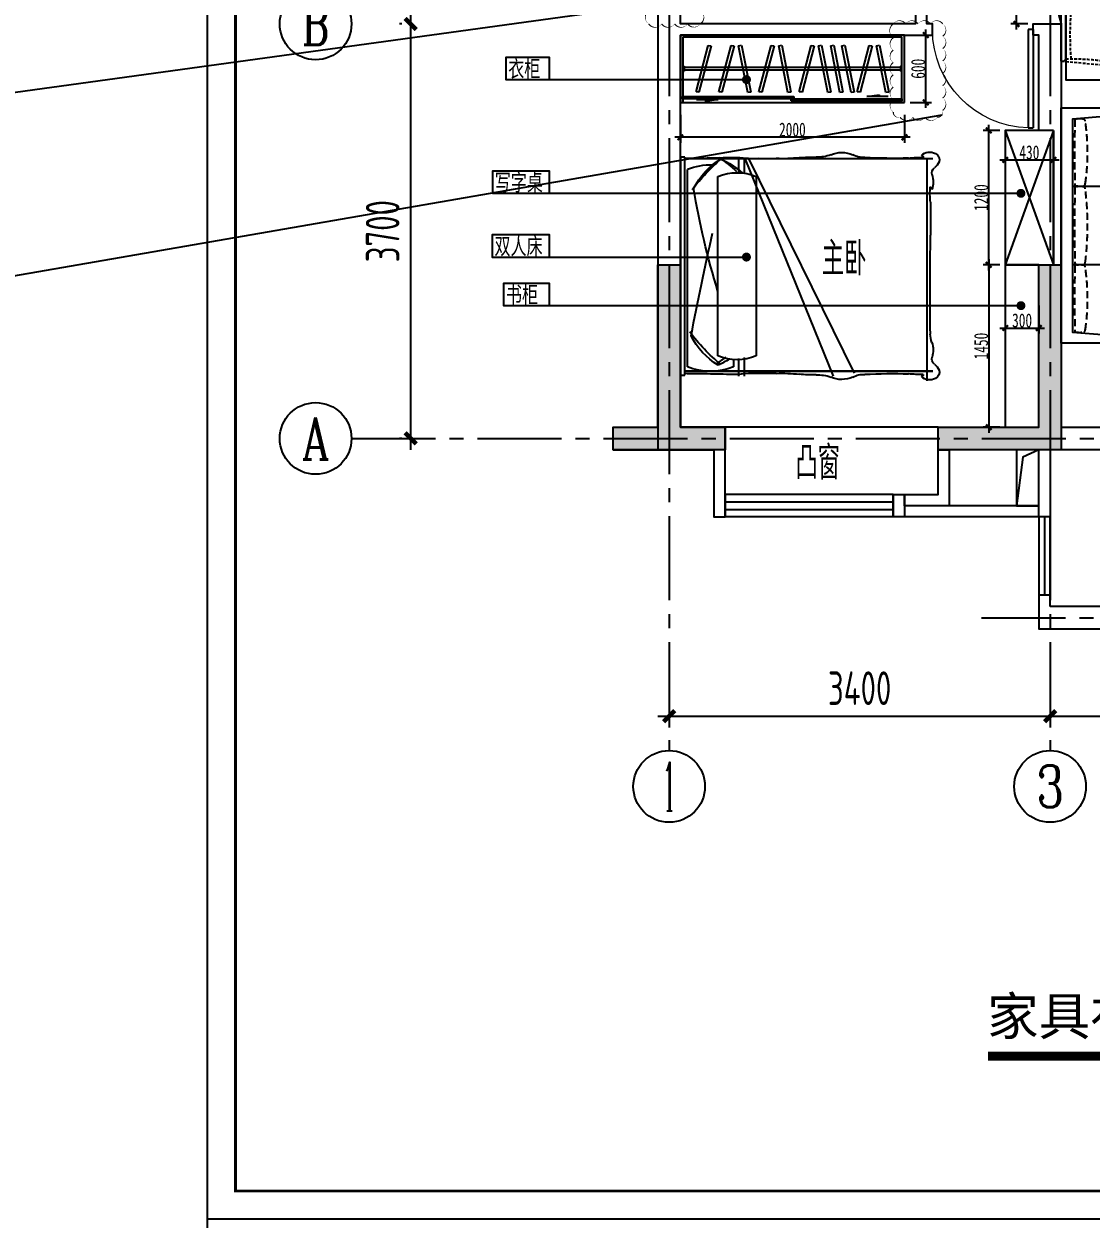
# Model space of a CAD drawing. Header units: millimetres. Extents: x -133666 to 880576, y -269375 to 86941.
# Drawn here: x 20716 to 30240, y -106042 to -95375 of the extents above; entities that cross this region are included whole.
import ezdxf
from ezdxf.enums import TextEntityAlignment as Align

# ---------------------------------------------------------------- set-up
doc = ezdxf.new("R2010")
doc.units = ezdxf.units.MM
doc.header["$LTSCALE"] = 1000
for name, pattern in [('CENTER', [50.8, 31.75, -6.35, 6.35, -6.35]), ('CENTER2', [1.125, 0.75, -0.125, 0.125, -0.125]), ('DASH', [0.35, 0.25, -0.1]), ('DASHED', [19.05, 12.7, -6.35]), ('TRATTEGGIATA2', [0.375, 0.25, -0.125])]:
    doc.linetypes.add(name, pattern=pattern)
doc.layers.get('0').update_dxf_attribs({"linetype": 'CONTINUOUS'})
doc.layers.get('Defpoints').update_dxf_attribs({"color": 6, "linetype": 'CONTINUOUS'})
for name, color, linetype in [('6#轴网(1-4)20181120$0$11 12 17 18 19 20 21 22-ZW$0$AXIS_轴号_A', 8, 'CONTINUOUS'), ('6#轴网(1-4)20181120$0$11 12 17 18 19 20 21 22-ZW$0$AXIS_轴文_A', 8, 'CONTINUOUS'), ('6#轴网(1-4)20181120$0$AXIS_TEXT', 8, 'CONTINUOUS'), ('A-FUR', 8, 'CONTINUOUS'), ('A-洞口', 105, 'CONTINUOUS'), ('A-看线', 105, 'CONTINUOUS'), ('AE-FLOR', 151, 'CONTINUOUS'), ('AXIS', 253, 'CENTER'), ('BORDER', 7, 'CONTINUOUS'), ('DIM', 3, 'CONTINUOUS'), ('P-活动家具', 146, 'CONTINUOUS'), ('PUB_HATCH', 8, 'CONTINUOUS'), ('PUB_TEXT', 7, 'CONTINUOUS'), ('WALL', 2, 'CONTINUOUS'), ('WINDOW', 4, 'CONTINUOUS'), ('ZZ001-PC 轮廓', 30, 'CONTINUOUS'), ('剪力墙', 6, 'CONTINUOUS'), ('家具', 8, 'CONTINUOUS'), ('栏杆', 142, 'CONTINUOUS')]:
    doc.layers.add(name, color=color, linetype=linetype)
doc.layers.add('S-ANNO-REVS', color=1, linetype='CONTINUOUS', true_color=0xff0000, plot=False)
doc.styles.add('6#轴网(1-4)20181120$0$11 12 17 18 19 20 21 22-ZW$0$_TCH_AXIS', font='COMPLEX', dxfattribs={"bigfont": 'GBCBIG'})
doc.styles.add('6#轴网(1-4)20181120$0$COMPLEX', font='COMPLEX')
doc.styles.add('DIM', font='', dxfattribs={"width": 0.7})
doc.styles.get("Standard").update_dxf_attribs({"font": 'tssdeng.shx', "bigfont": 'tssdchn.shx'})
doc.styles.add('ZZ', font='tssdeng.shx', dxfattribs={"width": 0.7, "bigfont": 'tssdchn.shx'})
doc.styles.add('黑体', font='simhei.ttf')
doc.styles.get('DIM').set_extended_font_data('SimSun')
doc.dimstyles.new('TSSD_100_100', dxfattribs={"dimtxt": 300, "dimasz": 100, "dimexe": 100, "dimexo": 250, "dimgap": 100, "dimtad": 1, "dimdec": 0, "dimzin": 0, "dimdsep": 46, "dimtxsty": 'ZZ', "dimblk": 'ARCHTICK', "dimcen": 0, "dimdle": 100, "dimclrd": 256, "dimclrt": 7, "dimadec": 0, "dimazin": 0, "dimtfac": 1, "dimtdec": 0, "dimtix": 1, "dimtmove": 2, "dimatfit": 3, "dimfxl": 0, "dimtolj": 1, "dimtzin": 0, "dimarcsym": 0})
doc.dimstyles.new('金螳螂1-50', dxfattribs={"dimscale": 50, "dimtxt": 2.5, "dimasz": 1, "dimexe": 1, "dimexo": 1, "dimgap": 0.1, "dimtad": 1, "dimdec": 0, "dimrnd": 5, "dimzin": 0, "dimdsep": 46, "dimtxsty": 'DIM', "dimblk": 'ARCHTICK', "dimcen": 2, "dimdle": 1, "dimclrd": 254, "dimclre": 254, "dimclrt": 30, "dimadec": 0, "dimazin": 0, "dimtfac": 1, "dimtdec": 0, "dimtix": 1, "dimtmove": 2, "dimatfit": 3, "dimldrblk": 'A', "dimfxl": 0, "dimtolj": 1, "dimtzin": 0, "dimarcsym": 0})

# ---------------------------------------------------------------- blocks, each defined once
blk = doc.blocks.new('u5g')
at = {"color": 8, "linetype": 'DASH', "ltscale": 20}
for p, q in [((20, -300), (30, -300)), ((20, -350), (30, -350)), ((30, -300), (30, -350)), ((1695, -312.5), (30, -312.5)), ((1695, -337.5), (30, -337.5)), ((1705, -300), (1695, -300)), ((1695, -300), (1695, -350)), ((1705, -350), (1695, -350))]:
    blk.add_line(p, q, dxfattribs=at)
at = {"color": 8, "ltscale": 20}
for p, q in [((124.9, -623), (290.1, -623)), ((290.1, -623), (195, -641.9)), ((195, -641.9), (195, -623)), ((1434.9, -595), (1530, -576.1)), ((1600.1, -595), (1434.9, -595)), ((1530, -576.1), (1530, -595))]:
    blk.add_line(p, q, dxfattribs=at)
at = {"linetype": 'DASH', "ltscale": 20}
for points in [[(1725, 0), (0, 0), (0, -650), (1725, -650)], [(20, -595), (872.5, -595), (872.5, -615), (20, -615)], [(852.5, -615), (1705, -615), (1705, -635), (852.5, -635)]]:
    blk.add_lwpolyline(points, close=True, dxfattribs=at)
blk.add_lwpolyline([(1705, -650), (1705, -20), (20, -20), (20, -650)], dxfattribs=at)
at = {"color": 8, "linetype": 'DASH', "ltscale": 20}
for points in [[(120.6, -547.7), (214.1, -99.8), (237.1, -104.6), (143.5, -552.5)], [(297.3, -547.7), (390.9, -99.8), (413.8, -104.6), (320.3, -552.5)], [(518.6, -554.1), (447.8, -102.1), (471, -98.4), (541.8, -550.4)], [(604.7, -547.7), (698.2, -99.8), (721.2, -104.6), (627.7, -552.5)], [(827.7, -554.1), (756.9, -102.1), (780.1, -98.4), (850.9, -550.4)], [(913.8, -547.7), (1007.3, -99.8), (1030.3, -104.6), (936.8, -552.5)], [(1135.1, -554.1), (1064.3, -102.1), (1087.5, -98.4), (1158.3, -550.4)], [(1228.3, -554.1), (1157.5, -102.1), (1180.7, -98.4), (1251.5, -550.4)], [(1313.9, -554.1), (1243.1, -102.1), (1266.3, -98.4), (1337.1, -550.4)], [(1360, -547.7), (1453.5, -99.8), (1476.5, -104.6), (1383, -552.5)], [(1581.2, -554.1), (1510.4, -102.1), (1533.7, -98.4), (1604.4, -550.4)]]:
    blk.add_lwpolyline(points, close=True, dxfattribs=at)
blk = doc.blocks.new('床-次')
for p, q in [((-40, -1196, 0), (-40, 750)), ((-40, 750), (0, 750)), ((0, 750), (0, -1196, 0)), ((-40, 738), (-2254, 738, 0)), ((-40, 738), (-2254, 738, 0)), ((-2200, 738, 0), (-2200, -1247, 0)), ((-608, 738), (-1552, -1178, 0)), ((-575, 738), (-1364, -1204, 0)), ((-571, 738), (-571, 606)), ((-520, 738), (-520, 615)), ((-63, -1122, 0), (-63, 641)), ((-678, 577), (-678, -1024, 0)), ((-336, -1024, 0), (-336, 577)), ((-571, -1037, 0), (-571, -1204, 0)), ((-520, -1046, 0), (-520, -1204, 0)), ((-473, -1057, 0), (-473, -1122, 0)), ((-40, -1158, 0), (-2254, -1158, 0)), ((-40, -1161, 0), (-2254, -1161, 0)), ((0, -1196, 0), (-40, -1196, 0)), ((0, -1196, 0), (0, -1196, 0))]:
    blk.add_line(p, q)
for centre, radius, start, end in [((-2251, 726, 0), 61.8, 114.6552, 197.0582), ((-2225, 689, 0), 106, 45.7841, 118.7213), ((-2151, 749, 0), 16, 93.3957, 183.4418), ((-2166, -467, 0), 1215, 83.9678, 90.0408), ((-1636, 955), 209, 267.1562, 297.4576), ((-1447, 581), 210, 87.9632, 116.1276), ((-1431, 599), 192, 63.047, 92.6492), ((-1226, 1105), 355, 250.6064, 272.328), ((-1221, -1525), 2276, 85.9688, 89.7495), ((-481, 164), 584, 86.0367, 99.5331), ((-2183, 764, 0), 138, 203.7061, 231.956), ((-2298, 610, 0), 53.6, 340.2311, 55.8644), ((-1899, 5580, 0), 4841, 268.3597, 272.9952), ((-909, 2045), 1309, 263.3302, 272.3581), ((-778, -774), 1513, 87.0776, 92.9224), ((-656, 1541), 806, 266.782, 275.5915), ((-58, 47), 749, 113.8347, 131.4622), ((532, -530), 1549, 124.5749, 131.8881), ((-775, -20652), 21401, 88.4924, 89.1043), ((-1547, -637), 1811, 37.3131, 49.4206), ((-690, 186), 638, 26.4088, 59.0003), ((-268, 143), 539, 67.6212, 92.1024), ((-160, -2198), 2940, 87.6616, 91.0116), ((-2020, 531, 0), 236, 164.9987, 197.1808), ((-507, 162), 449, 67.6212, 112.3788), ((-2203, 452, 0), 43.4, 129.0734, 167.946), ((-3162, 430, 0), 934, 354.9526, 3.4165), ((-7155, 1654, 0), 7136, 342.8602, 350.4427), ((5543, 272, 0), 7776, 179.4426, 181.0757), ((-1420, 79, 0), 813, 176.6723, 181.7242), ((-34508, -459, 0), 32279, 359.3428, 0.9116), ((-27131, -6036, 0), 27529, 10.8714, 12.8171), ((-2529, -808, 0), 300, 341.3052, 356.0421), ((-1524, 287, 0), 1811, 309.9646, 322.6869), ((-667, -560, 0), 638, 300.9997, 333.5912), ((-2020, -974, 0), 236, 162.8192, 195.0013), ((-2298, -1053, 0), 53.6, 304.1356, 19.7689), ((-507, -609, 0), 449, 247.6212, 292.3788), ((-35, -421, 0), 749, 237.4638, 246.1653), ((555, 180, 0), 1549, 231.6372, 235.4251), ((-2251, -1169, 0), 61.8, 162.9418, 245.3448), ((-2183, -1207, 0), 138, 128.044, 156.2939), ((-268, -623, 0), 539, 247.6212, 292.3788), ((-2225, -1132, 0), 106, 241.2787, 314.2159), ((-2166, 24, 0), 1215, 269.9592, 276.0322), ((-2151, -1192, 0), 16, 176.5582, 266.6043), ((-1899, -6023, 0), 4841, 87.0048, 91.6403), ((-1636, -1398, 0), 209, 62.5424, 92.8438), ((-1447, -1024, 0), 210, 243.8724, 272.0368), ((-1431, -1042, 0), 192, 267.3508, 296.953), ((-1226, -1548, 0), 355, 87.672, 109.3936), ((-1221, 1082, 0), 2276, 270.2505, 274.0312), ((-909, -2488, 0), 1309, 87.6419, 96.6698), ((-778, 331, 0), 1513, 267.0776, 272.9224), ((-656, -1984, 0), 806, 84.4085, 93.218), ((-481, -607, 0), 584, 260.4669, 273.9633), ((-775, 20209, 0), 21401, 270.8957, 271.5076), ((-160, 1755, 0), 2940, 268.9884, 272.3384)]:
    blk.add_arc(centre, radius, start, end)
blk = doc.blocks.new('6#轴网(1-4)20181120$0$_AXISO')
at = {"color": 8}
blk.add_circle((0, 0), 0.5, dxfattribs=at)
at = {"layer": '6#轴网(1-4)20181120$0$AXIS_TEXT', "color": 8, "style": '6#轴网(1-4)20181120$0$COMPLEX', "width": 1.041667}
blk.add_attdef('A', text='', height=0.56, dxfattribs=at).set_placement((-0.25, -0.28), (0.25, -0.28), align=Align.FIT)
blk = doc.blocks.new('_ArchTick')
at = {"color": 0, "linetype": 'ByBlock', "const_width": 0.4}
blk.add_lwpolyline([(-0.5, -0.5), (0.5, 0.5)], dxfattribs=at)
blk = doc.blocks.new('*D342')
at = {"layer": 'Defpoints', "color": 0}
for p in [(3400, -1600), (0, -1725), (3400, -2379)]:
    blk.add_point(p, dxfattribs=at)
at = {"layer": 'DIM', "color": 0, "lineweight": -2}
for p, q in [((3400, -1850), (3400, -2479)), ((0, -1975), (0, -2479))]:
    blk.add_line(p, q, dxfattribs=at)
at = {"layer": 'DIM', "lineweight": -2}
blk.add_line((-100, -2379), (3500, -2379), dxfattribs=at)
at = {"layer": 'DIM', "lineweight": -2, "xscale": 100, "yscale": 100, "zscale": 100, "rotation": 180}
blk.add_blockref('_ArchTick', (0, -2379), dxfattribs=at)
at = {"layer": 'DIM', "lineweight": -2, "xscale": 100, "yscale": 100, "zscale": 100}
blk.add_blockref('_ArchTick', (3400, -2379), dxfattribs=at)
at = {"layer": 'DIM', "color": 7, "insert": (1700, -2129), "char_height": 300, "attachment_point": 5, "style": 'ZZ'}
blk.add_mtext('\\A1;3400', dxfattribs=at)
blk = doc.blocks.new('*D343')
at = {"layer": 'Defpoints', "color": 0}
for p in [(3400, -1600), (6800, -1600), (6800, -2379)]:
    blk.add_point(p, dxfattribs=at)
at = {"layer": 'DIM', "color": 0, "lineweight": -2}
for p, q in [((3400, -1850), (3400, -2479)), ((6800, -1850), (6800, -2479))]:
    blk.add_line(p, q, dxfattribs=at)
at = {"layer": 'DIM', "lineweight": -2}
blk.add_line((3300, -2379), (6900, -2379), dxfattribs=at)
at = {"layer": 'DIM', "lineweight": -2, "xscale": 100, "yscale": 100, "zscale": 100, "rotation": 180}
blk.add_blockref('_ArchTick', (3400, -2379), dxfattribs=at)
at = {"layer": 'DIM', "lineweight": -2, "xscale": 100, "yscale": 100, "zscale": 100}
blk.add_blockref('_ArchTick', (6800, -2379), dxfattribs=at)
at = {"layer": 'DIM', "color": 7, "insert": (5100, -2129), "char_height": 300, "attachment_point": 5, "style": 'ZZ'}
blk.add_mtext('\\A1;3400', dxfattribs=at)
blk = doc.blocks.new('*D344')
at = {"layer": 'Defpoints', "color": 0}
for p in [(-2135, 5800), (-2307, 3800), (-2135, 3800)]:
    blk.add_point(p, dxfattribs=at)
at = {"layer": 'DIM', "lineweight": -2}
blk.add_line((-2307, 5900), (-2307, 3700), dxfattribs=at)
at = {"layer": 'DIM', "color": 0, "lineweight": -2}
for p, q in [((-2385, 5800), (-2407, 5800)), ((-2385, 3800), (-2407, 3800))]:
    blk.add_line(p, q, dxfattribs=at)
at = {"layer": 'DIM', "lineweight": -2, "xscale": 100, "yscale": 100, "zscale": 100}
for p, rotation in [((-2307, 5800), 90), ((-2307, 3800), 270)]:
    blk.add_blockref('_ArchTick', p, dxfattribs=dict(at, rotation=rotation))
at = {"layer": 'DIM', "color": 7, "insert": (-2557, 4800), "char_height": 300, "attachment_point": 5, "rotation": 90, "style": 'ZZ'}
blk.add_mtext('\\A1;2000', dxfattribs=at)
blk = doc.blocks.new('*D345')
at = {"layer": 'Defpoints', "color": 0}
for p in [(-2135, 3800), (-2307, 100), (-2135, 100)]:
    blk.add_point(p, dxfattribs=at)
at = {"layer": 'DIM', "lineweight": -2}
blk.add_line((-2307, 3900), (-2307, 0), dxfattribs=at)
at = {"layer": 'DIM', "color": 0, "lineweight": -2}
for p, q in [((-2385, 3800), (-2407, 3800)), ((-2385, 100), (-2407, 100))]:
    blk.add_line(p, q, dxfattribs=at)
at = {"layer": 'DIM', "lineweight": -2, "xscale": 100, "yscale": 100, "zscale": 100}
for p, rotation in [((-2307, 3800), 90), ((-2307, 100), 270)]:
    blk.add_blockref('_ArchTick', p, dxfattribs=dict(at, rotation=rotation))
at = {"layer": 'DIM', "color": 7, "insert": (-2557, 1950), "char_height": 300, "attachment_point": 5, "rotation": 90, "style": 'ZZ'}
blk.add_mtext('\\A1;3700', dxfattribs=at)
blk = doc.blocks.new('A$C68CA6050')
blk.add_wipeout([(0, 850), (2100, 850), (2100, 150), (2075, 150), (2075, 100), (2072, 83), (2060, 65), (2040, 52), (2025, 50), (1450, 50), (1437, 52), (1423, 58), (1415, 65), (1407, 74), (1403, 82), (1400, 100), (1398, 86), (1395, 79), (1391, 71), (1380, 60), (1364, 52), (1350, 50), (750, 50), (733, 53), (725, 57), (715, 65), (708, 73), (703, 82), (701, 89), (700, 100), (698, 86), (694, 77), (691, 71), (685, 65), (677, 58), (670, 54), (650, 50), (641, 50), (75, 50), (58, 53), (40, 65), (32, 75), (26, 89), (25, 100), (25, 150), (0, 150)]).translate(0, 0, 0).dxf.layer = 'P-活动家具'
at = {"layer": 'P-活动家具', "elevation": 0}
blk.add_lwpolyline([(1050, 50), (1043, 50), (750, 50, -0.414214), (700, 100, -0.414214), (650, 50), (75, 50, -0.414214), (25, 100), (25, 150), (0, 150), (0, 850), (1050, 850), (2100, 850), (2100, 150), (2075, 150), (2075, 100, -0.414214), (2025, 50), (1450, 50, -0.414214), (1400, 100, -0.414214), (1350, 50), (1057, 50)], format="xyb", close=True, dxfattribs=at)
for points in [[(0, 850), (2100, 850), (2100, 150), (2050, 150), (2000, 750), (100, 750), (50, 150), (0, 150), (0, 850)], [(700, 100), (700, 750)], [(1400, 100), (1400, 750)]]:
    blk.add_lwpolyline(points, dxfattribs=at)
at = {"layer": 'P-活动家具', "color": 251, "linetype": 'DASHED', "ltscale": 0.005, "elevation": 0}
for points in [[(103, 729, -0.008996), (692, 729, -0.12873), (695, 650, -0.310462), (679, 636, -0.072657), (116, 636, -0.310462), (101, 650, -0.12873), (103, 729, -0.746294)], [(1392, 729, 0.007743), (708, 729, 0.12873), (705, 650, 0.310462), (721, 636, 0.062134), (1379, 636, 0.310462), (1395, 650, 0.12873), (1392, 729, 0.746294)], [(1996, 729, 0.009023), (1409, 729, 0.12873), (1406, 650, 0.310462), (1422, 636, 0.072882), (1983, 636, 0.310462), (1999, 650, 0.12873), (1996, 729, 0.746294)]]:
    blk.add_lwpolyline(points, format="xyb", dxfattribs=at)
blk = doc.blocks.new('*D317')
at = {"layer": 'Defpoints', "color": 0}
for p in [(26574, -96075), (28574, -96075), (26574, -96387)]:
    blk.add_point(p, dxfattribs=at)
at = {"layer": 'DIM', "color": 254, "lineweight": -2}
for p, q in [((26574, -96187), (26574, -96437)), ((28574, -96187), (28574, -96437)), ((28624, -96387), (26524, -96387))]:
    blk.add_line(p, q, dxfattribs=at)
at = {"layer": 'DIM', "color": 254, "lineweight": -2, "xscale": 50, "yscale": 50, "zscale": 50, "rotation": 180}
blk.add_blockref('_ArchTick', (26574, -96387), dxfattribs=at)
at = {"layer": 'DIM', "color": 254, "lineweight": -2, "xscale": 50, "yscale": 50, "zscale": 50}
blk.add_blockref('_ArchTick', (28574, -96387), dxfattribs=at)
at = {"layer": 'DIM', "color": 30, "insert": (27574, -96319), "char_height": 125, "attachment_point": 5, "style": 'DIM'}
blk.add_mtext('\\A1;2000', dxfattribs=at)
blk = doc.blocks.new('A')
for p, q in [((-0.37, 0), (-2.13, 0)), ((-1.44, 1.15), (-1.09, 1.44)), ((-1.44, 1.15), (-0.37, 0)), ((-1.44, -1.15), (-0.37, 0)), ((-1.09, 1.44), (0, 0)), ((-1.09, -1.44), (0, 0)), ((-1.44, -1.15), (-1.09, -1.44))]:
    blk.add_line(p, q)
for points in [[(-1.44, 1.15), (-1.09, 1.44), (-0.37, 0), (0, 0)], [(-1.44, -1.15), (-1.09, -1.44), (-0.37, 0), (0, 0)]]:
    blk.add_solid(points)
blk = doc.blocks.new('$TCHSYS$WIN2D')
for p, q in [((-0.5, 0.5), (0.5, 0.5)), ((-0.5, 0.5), (-0.5, -0.5)), ((0.5, 0.5), (0.5, -0.5)), ((0.5, 0.1667), (-0.5, 0.1667)), ((0.5, -0.1667), (-0.5, -0.1667)), ((-0.5, -0.5), (0.5, -0.5))]:
    blk.add_line(p, q)
blk = doc.blocks.new('$DorLib2D$00000001')
for p, q in [((0.45, 0.975), (0.5, 0.975)), ((0.45, 0), (0.45, 0.975)), ((0.5, 0), (0.5, 0.975)), ((0.5, 0), (0.45, 0))]:
    blk.add_line(p, q)
at = {"lineweight": 13}
blk.add_arc((0.475, 0), 0.975, 91.4693, 180, dxfattribs=at)
blk = doc.blocks.new('B20190310213323')
at = {"layer": 'PUB_HATCH'}
for points in [[(-400, 0), (-400, 200), (0, 200), (0, 1650), (200, 1650), (200, 200), (600, 200), (600, 0)], [(3400, 200), (3400, 1650), (3600, 1650), (3600, 0), (2500, 0), (2500, 200)]]:
    blk.add_hatch(color=256, dxfattribs=at).paths.add_polyline_path(points)
at = {"layer": 'A-洞口'}
blk.add_lwpolyline([(3200, 0), (3200, -500), (3400, -500), (3400, 0)], close=True, dxfattribs=at)
blk.add_lwpolyline([(3400, 0), (3257, -66), (3200, -500)], dxfattribs=at)
at = {"layer": 'A-看线'}
blk.add_lwpolyline([(2500, 200), (600, 200)], dxfattribs=at)
at = {"layer": 'AE-FLOR'}
for points in [[(3400, -600), (3400, -1300)], [(3500, -1300), (3500, -600)]]:
    blk.add_lwpolyline(points, dxfattribs=at)
at = {"layer": 'WALL'}
for p, q in [((3530, 2850), (3530, 1650)), ((3600, 2850), (3600, 1650))]:
    blk.add_line(p, q, dxfattribs=at)
for points in [[(600, -400), (600, 200), (200, 200), (200, 3700), (2450, 3700), (2450, 3800), (2400, 3800), (2400, 3900), (2300, 3900), (2300, 3800), (200, 3800), (200, 6500), (0, 6500), (0, 0), (500, 0), (500, -600), (600, -600), (600, -400)], [(3400, 2850), (3400, 3700), (3350, 3700), (3350, 3800), (3600, 3800), (3600, 2850)], [(3530, 2850), (3400, 2850), (3400, 2850)], [(3600, 1650), (3600, 200), (4000, 200), (4000, 0), (3500, 0), (3500, -600), (3400, -600), (3400, 0), (2500, 0), (2500, 0), (2500, 200), (2500, 200), (2500, 200), (3400, 200), (3400, 1650)], [(3400, 1650), (3530, 1650)]]:
    blk.add_lwpolyline(points, dxfattribs=at)
for points in [[(2200, -400), (2500, -400), (2500, 0), (2600, 0), (2600, -500), (2200, -500)], [(2100, -400), (2200, -400), (2200, -600), (2100, -600)], [(3500, -1400), (3500, -1300), (3400, -1300), (3400, -1600), (4200, -1600), (4200, -1400)]]:
    blk.add_lwpolyline(points, close=True, dxfattribs=at)
at = {"layer": '剪力墙', "elevation": 0}
for points in [[(-400, 0), (-400, 200), (0, 200), (0, 1650), (200, 1650), (200, 200), (600, 200), (600, 0), (-400, 0), (200, 0)], [(3600, 200), (3600, 200)]]:
    blk.add_lwpolyline(points, dxfattribs=at)
blk.add_lwpolyline([(3400, 200), (3400, 1650), (3600, 1650), (3600, 0), (2500, 0), (2500, 200)], close=True, dxfattribs=at)
at = {"layer": '栏杆'}
for points in [[(3400, -500), (2200, -500)], [(3400, -600), (2200, -600)]]:
    blk.add_lwpolyline(points, dxfattribs=at)
at = {"layer": 'WINDOW', "xscale": -900, "yscale": 900, "zscale": -900, "rotation": 180}
blk.add_blockref('$DorLib2D$00000001', (2900, 3750), dxfattribs=at)
at = {"layer": 'WINDOW', "xscale": -1500, "yscale": 200, "zscale": 1500}
blk.add_blockref('$TCHSYS$WIN2D', (1350, -500), dxfattribs=at)
blk = doc.blocks.new('chair4')
at = {"linetype": 'DASH', "ltscale": 200}
for p, q in [((-426, 250), (-410, 249)), ((-470, 211), (-470, -211)), ((-426, -250), (-410, -249))]:
    blk.add_line(p, q, dxfattribs=at)
at = {"ltscale": 20}
for p, q in [((-389, 247), (-372, 245)), ((-365, 269), (0, 234)), ((-40, 214), (-40, -214)), ((0, 234), (0, -234)), ((-389, -247), (-372, -245)), ((-365, -269), (0, -234))]:
    blk.add_line(p, q, dxfattribs=at)
at = {"linetype": 'DASH', "ltscale": 200, "extrusion": (0, 0, -1)}
for centre, start_param, end_param in [((-430, 211), 3.926991, 5.586837), ((-430, -211), 2.267145, 3.926991)]:
    blk.add_ellipse(centre, major_axis=(28.3, 28.3), ratio=1, start_param=start_param, end_param=end_param, dxfattribs=at)
at = {"ltscale": 20, "extrusion": (0, 0, -1)}
for centre, major_axis, ratio, start_param, end_param in [((-366, 237), (5.66, -5.66), 1, 0.914477, 2.702691), ((-440, 264), (50.3, 50.3), 1, 0.774487, 1.131895), ((-365, 265), (2.83, 2.83), 1, 3.91608, 5.586837), ((-125, 1886), (-1792, 85), 0.932857, 4.621064, 4.803714), ((-6, 198), (26.3, 26.3), 1, 4.375488, 5.671939), ((-2033, -2), (-3, 2384), 0.819086, 1.481782, 1.659811), ((-125, -1886), (1792, 85), 0.932857, 4.621064, 4.803714), ((-366, -237), (5.66, 5.66), 1, 3.580494, 5.368708), ((-440, -264), (50.3, -50.3), 1, -1.131895, -0.774487), ((-365, -265), (2.83, -2.83), 1, 0.696349, 2.367105), ((-6, -198), (26.3, 26.3), 1, 2.182042, 3.478494)]:
    blk.add_ellipse(centre, major_axis=major_axis, ratio=ratio, start_param=start_param, end_param=end_param, dxfattribs=at)
blk = doc.blocks.new('222')
at = {"linetype": 'TRATTEGGIATA2', "ltscale": 0.1}
for p, q in [((131, 375), (166, 740)), ((669, 375), (634, 740)), ((731, 375), (766, 740)), ((1269, 375), (1234, 740)), ((150, 314), (151, 330)), ((153, 351), (155, 368)), ((647, 351), (645, 368)), ((650, 314), (649, 330)), ((750, 314), (751, 330)), ((753, 351), (755, 368)), ((1247, 351), (1245, 368)), ((1250, 314), (1249, 330)), ((189, 270), (611, 270)), ((789, 270), (1211, 270))]:
    blk.add_line(p, q, dxfattribs=at)
at = {"ltscale": 20}
for p, q in [((166, 740), (634, 740)), ((186, 700), (614, 700)), ((766, 740), (1234, 740)), ((786, 700), (1214, 700))]:
    blk.add_line(p, q, dxfattribs=at)
blk.add_lwpolyline([(0, 0), (1400, 0), (1400, 700), (0, 700)], close=True)
at = {"ltscale": 20, "extrusion": (0, 0, -1)}
for centre, start_param, end_param in [((202, 734), 4.375488, 5.671939), ((598, 734), 2.182042, 3.478494), ((802, 734), 4.375488, 5.671939), ((1198, 734), 2.182042, 3.478494)]:
    blk.add_ellipse(centre, major_axis=(-26.3, 26.3), ratio=1, start_param=start_param, end_param=end_param, dxfattribs=at)
at = {"linetype": 'TRATTEGGIATA2', "ltscale": 0.1, "extrusion": (0, 0, -1)}
for centre, major_axis, ratio, start_param, end_param in [((-1486, 615), (85, 1792), 0.932857, 1.479471, 1.662121), ((402, -1293), (2384, 3), 0.819086, 4.623375, 4.801403), ((2286, 615), (-85, 1792), 0.932857, 4.621064, 4.803714), ((-886, 615), (85, 1792), 0.932857, 1.479471, 1.662121), ((1002, -1293), (2384, 3), 0.819086, 4.623375, 4.801403), ((2886, 615), (-85, 1792), 0.932857, 4.621064, 4.803714), ((135, 375), (-2.83, 2.83), 1, 3.91608, 5.586837), ((136, 300), (-50.3, 50.3), 1, 0.774487, 1.131895), ((163, 374), (5.66, 5.66), 1, 0.914477, 2.702691), ((637, 374), (-5.66, 5.66), 1, 3.580494, 5.368708), ((664, 300), (50.3, 50.3), 1, -1.131895, -0.774487), ((665, 375), (2.83, 2.83), 1, 0.696349, 2.367105), ((735, 375), (-2.83, 2.83), 1, 3.91608, 5.586837), ((736, 300), (-50.3, 50.3), 1, 0.774487, 1.131895), ((763, 374), (5.66, 5.66), 1, 0.914477, 2.702691), ((1237, 374), (-5.66, 5.66), 1, 3.580494, 5.368708), ((1264, 300), (50.3, 50.3), 1, -1.131895, -0.774487), ((1265, 375), (2.83, 2.83), 1, 0.696349, 2.367105), ((189, 310), (-28.3, 28.3), 1, 3.926991, 5.586837), ((611, 310), (-28.3, 28.3), 1, 2.267145, 3.926991), ((789, 310), (-28.3, 28.3), 1, 3.926991, 5.586837), ((1211, 310), (-28.3, 28.3), 1, 2.267145, 3.926991)]:
    blk.add_ellipse(centre, major_axis=major_axis, ratio=ratio, start_param=start_param, end_param=end_param, dxfattribs=at)
at = {"xscale": -1, "rotation": 90}
for p in [(400, -314), (1000, -314)]:
    blk.add_blockref('chair4', p, dxfattribs=at)
blk = doc.blocks.new('*D308')
at = {"layer": 'Defpoints', "color": 0}
for p in [(29474, -97525), (29774, -97525), (29774, -98089)]:
    blk.add_point(p, dxfattribs=at)
at = {"layer": 'DIM', "color": 254, "lineweight": -2}
for p, q in [((29474, -97889), (29474, -98139)), ((29774, -97889), (29774, -98139)), ((29424, -98089), (29824, -98089))]:
    blk.add_line(p, q, dxfattribs=at)
at = {"layer": 'DIM', "color": 254, "lineweight": -2, "xscale": 50, "yscale": 50, "zscale": 50, "rotation": 180}
blk.add_blockref('_ArchTick', (29474, -98089), dxfattribs=at)
at = {"layer": 'DIM', "color": 254, "lineweight": -2, "xscale": 50, "yscale": 50, "zscale": 50}
blk.add_blockref('_ArchTick', (29774, -98089), dxfattribs=at)
at = {"layer": 'DIM', "color": 30, "insert": (29624, -98022), "char_height": 125, "attachment_point": 5, "style": 'DIM'}
blk.add_mtext('\\A1;300', dxfattribs=at)
blk = doc.blocks.new('*D309')
at = {"layer": 'Defpoints', "color": 0}
for p in [(28574, -95475), (28764, -95475), (28574, -96075)]:
    blk.add_point(p, dxfattribs=at)
at = {"layer": 'DIM', "color": 254, "lineweight": -2}
for p, q in [((28764, -96125), (28764, -95425)), ((28624, -95475), (28814, -95475)), ((28624, -96075), (28814, -96075))]:
    blk.add_line(p, q, dxfattribs=at)
at = {"layer": 'DIM', "color": 254, "lineweight": -2, "xscale": 50, "yscale": 50, "zscale": 50}
for p, rotation in [((28764, -95475), 90), ((28764, -96075), 270)]:
    blk.add_blockref('_ArchTick', p, dxfattribs=dict(at, rotation=rotation))
at = {"layer": 'DIM', "color": 30, "insert": (28696, -95775), "char_height": 125, "attachment_point": 5, "rotation": 90, "style": 'DIM'}
blk.add_mtext('\\A1;600', dxfattribs=at)
blk = doc.blocks.new('*D311')
at = {"layer": 'Defpoints', "color": 0}
for p in [(29574, -94475), (29729, -94475), (29724, -95375)]:
    blk.add_point(p, dxfattribs=at)
at = {"layer": 'DIM', "color": 254, "lineweight": -2}
for p, q in [((29679, -94475), (29524, -94475)), ((29574, -95425), (29574, -94425)), ((29674, -95375), (29524, -95375))]:
    blk.add_line(p, q, dxfattribs=at)
at = {"layer": 'DIM', "color": 254, "lineweight": -2, "xscale": 50, "yscale": 50, "zscale": 50}
for p, rotation in [((29574, -94475), 90), ((29574, -95375), 270)]:
    blk.add_blockref('_ArchTick', p, dxfattribs=dict(at, rotation=rotation))
at = {"layer": 'DIM', "color": 30, "insert": (29507, -94925), "char_height": 125, "attachment_point": 5, "rotation": 90, "style": 'DIM'}
blk.add_mtext('\\A1;900', dxfattribs=at)
blk = doc.blocks.new('*D314')
at = {"layer": 'Defpoints', "color": 0}
for p in [(29326, -96325), (29474, -96325), (29474, -97525)]:
    blk.add_point(p, dxfattribs=at)
at = {"layer": 'DIM', "color": 254, "lineweight": -2}
for p, q in [((29424, -96325), (29276, -96325)), ((29326, -97575), (29326, -96275)), ((29424, -97525), (29276, -97525))]:
    blk.add_line(p, q, dxfattribs=at)
at = {"layer": 'DIM', "color": 254, "lineweight": -2, "xscale": 50, "yscale": 50, "zscale": 50}
for p, rotation in [((29326, -96325), 90), ((29326, -97525), 270)]:
    blk.add_blockref('_ArchTick', p, dxfattribs=dict(at, rotation=rotation))
at = {"layer": 'DIM', "color": 30, "insert": (29259, -96925), "char_height": 125, "attachment_point": 5, "rotation": 90, "style": 'DIM'}
blk.add_mtext('\\A1;1200', dxfattribs=at)
blk = doc.blocks.new('*D315')
at = {"layer": 'Defpoints', "color": 0}
for p in [(29474, -97525), (29326, -98975), (29474, -98975)]:
    blk.add_point(p, dxfattribs=at)
at = {"layer": 'DIM', "color": 254, "lineweight": -2}
for p, q in [((29326, -97475), (29326, -99025)), ((29424, -97525), (29276, -97525)), ((29424, -98975), (29276, -98975))]:
    blk.add_line(p, q, dxfattribs=at)
at = {"layer": 'DIM', "color": 254, "lineweight": -2, "xscale": 50, "yscale": 50, "zscale": 50}
for p, rotation in [((29326, -97525), 90), ((29326, -98975), 270)]:
    blk.add_blockref('_ArchTick', p, dxfattribs=dict(at, rotation=rotation))
at = {"layer": 'DIM', "color": 30, "insert": (29259, -98250), "char_height": 125, "attachment_point": 5, "rotation": 90, "style": 'DIM'}
blk.add_mtext('\\A1;1450', dxfattribs=at)
blk = doc.blocks.new('B20190319225928')
at = {"layer": 'BORDER'}
blk.add_lwpolyline([(0, 0), (0, 29700), (42000, 29700), (42000, 0)], close=True, dxfattribs=at)
at = {"layer": 'BORDER', "const_width": 50}
blk.add_lwpolyline([(2500, 500), (2500, 29200), (41500, 29200), (41500, 500)], close=True, dxfattribs=at)
blk = doc.blocks.new('*D319')
at = {"layer": 'Defpoints', "color": 0}
for p in [(29474, -96325), (29904, -96325), (29904, -96589)]:
    blk.add_point(p, dxfattribs=at)
at = {"layer": 'DIM', "color": 254, "lineweight": -2}
for p, q in [((29474, -96389), (29474, -96639)), ((29904, -96389), (29904, -96639)), ((29424, -96589), (29954, -96589))]:
    blk.add_line(p, q, dxfattribs=at)
at = {"layer": 'DIM', "color": 254, "lineweight": -2, "xscale": 50, "yscale": 50, "zscale": 50, "rotation": 180}
blk.add_blockref('_ArchTick', (29474, -96589), dxfattribs=at)
at = {"layer": 'DIM', "color": 254, "lineweight": -2, "xscale": 50, "yscale": 50, "zscale": 50}
blk.add_blockref('_ArchTick', (29904, -96589), dxfattribs=at)
at = {"layer": 'DIM', "color": 30, "insert": (29689, -96522), "char_height": 125, "attachment_point": 5, "style": 'DIM'}
blk.add_mtext('\\A1;430', dxfattribs=at)
blk = doc.blocks.new('B20190222125856')
at = {"layer": 'AXIS', "linetype": 'CENTER2'}
for p, q in [((0, 11781), (0, -2685.7)), ((3400, 11781), (3400, -2685.7)), ((-2834.7, 100), (9118.1, 100)), ((2786.3, -1500), (9118.1, -1500))]:
    blk.add_line(p, q, dxfattribs=at)
at = {"layer": '6#轴网(1-4)20181120$0$11 12 17 18 19 20 21 22-ZW$0$AXIS_轴号_A', "color": 6}
ref = blk.add_blockref('6#轴网(1-4)20181120$0$_AXISO', (-3154.7, 3800), dxfattribs=dict(at, xscale=640, yscale=640, zscale=640))
ref.add_attrib('A', 'B', dxfattribs={"layer": '6#轴网(1-4)20181120$0$11 12 17 18 19 20 21 22-ZW$0$AXIS_轴文_A', "height": 372.8, "style": '6#轴网(1-4)20181120$0$11 12 17 18 19 20 21 22-ZW$0$_TCH_AXIS', "width": 0.823529}).set_placement((-3278.9, 3613.6), (-3030.4, 3613.6), align=Align.FIT)
ref = blk.add_blockref('6#轴网(1-4)20181120$0$_AXISO', (-3154.7, 100), dxfattribs=dict(at, xscale=640, yscale=640, zscale=640))
ref.add_attrib('A', 'A', dxfattribs={"layer": '6#轴网(1-4)20181120$0$11 12 17 18 19 20 21 22-ZW$0$AXIS_轴文_A', "height": 372.8, "style": '6#轴网(1-4)20181120$0$11 12 17 18 19 20 21 22-ZW$0$_TCH_AXIS', "width": 0.777778}).set_placement((-3278.9, -86.4), (-3030.4, -86.4), align=Align.FIT)
at = {"layer": '6#轴网(1-4)20181120$0$11 12 17 18 19 20 21 22-ZW$0$AXIS_轴号_A'}
ref = blk.add_blockref('6#轴网(1-4)20181120$0$_AXISO', (0, -3005.7), dxfattribs=dict(at, xscale=640, yscale=640, zscale=640))
ref.add_attrib('A', '1', dxfattribs={"layer": '6#轴网(1-4)20181120$0$11 12 17 18 19 20 21 22-ZW$0$AXIS_轴文_A', "height": 435.8, "style": '6#轴网(1-4)20181120$0$11 12 17 18 19 20 21 22-ZW$0$_TCH_AXIS', "width": 0.555556}).set_placement((-51.9, -3223.6), (51.9, -3223.6), align=Align.FIT)
ref = blk.add_blockref('6#轴网(1-4)20181120$0$_AXISO', (3400, -3005.7), dxfattribs=dict(at, xscale=640, yscale=640, zscale=640))
ref.add_attrib('A', '3', dxfattribs={"layer": '6#轴网(1-4)20181120$0$11 12 17 18 19 20 21 22-ZW$0$AXIS_轴文_A', "height": 372.8, "style": '6#轴网(1-4)20181120$0$11 12 17 18 19 20 21 22-ZW$0$_TCH_AXIS'}).set_placement((3275.7, -3192.1), (3524.3, -3192.1), align=Align.FIT)
at = {"layer": 'DIM'}
for base, p1, p2, picture, middle in [((-2307.2, 3800), (-2134.7, 5800), (-2134.7, 3800), '*D344', (-2557.2, 4800)), ((-2307.2, 100), (-2134.7, 3800), (-2134.7, 100), '*D345', (-2557.2, 1950))]:
    dim = blk.add_linear_dim(base=base, p1=p1, p2=p2, angle=90, dimstyle='TSSD_100_100', dxfattribs=at)
    dim.commit()
    dim.dimension.update_dxf_attribs({"geometry": picture, "text_midpoint": middle})
for base, p1, p2, picture, middle in [((3400, -2379.1), (0, -1724.9), (3400, -1600), '*D342', (1700, -2129.1)), ((6800, -2379.1), (3400, -1600), (6800, -1600), '*D343', (5100, -2129.1))]:
    dim = blk.add_linear_dim(base=base, p1=p1, p2=p2, dimstyle='TSSD_100_100', dxfattribs=at)
    dim.commit()
    dim.dimension.update_dxf_attribs({"geometry": picture, "text_midpoint": middle})

msp = doc.modelspace()

# ---------------------------------------------------------------- linework, layer by layer
at = {"layer": 'PUB_TEXT'}
for points in [[(25406.5, -95872.2), (25406.5, -95673.3), (25016.6, -95673.3), (25016.6, -95872.2)], [(25406.5, -96886.8), (25406.5, -96687.9), (24896.9, -96687.9), (24896.9, -96886.8)], [(25406.5, -97455.8), (25406.5, -97256.9), (24893.8, -97256.9), (24893.8, -97455.8)], [(25406.5, -97889.4), (25406.5, -97690.5), (24996.5, -97690.5), (24996.5, -97889.4)]]:
    msp.add_lwpolyline(points, close=True, dxfattribs=at)
at = {"layer": 'ZZ001-PC 轮廓'}
msp.add_xline((22353.8, -133793.6), (0, 1), dxfattribs=at)
at = {"layer": '栏杆'}
msp.add_lwpolyline([(29824, -99774.8), (29824, -100474.8)], dxfattribs=at)

# ---------------------------------------------------------------- block references
at = {"layer": 'A-FUR', "xscale": 1.159400000236928, "yscale": 0.9231000000145286}
msp.add_blockref('u5g', (26574, -95474.8), dxfattribs=at)
at = {"layer": 'A-FUR', "extrusion": (-1.25171e-07, 4.56361e-07, -1), "zscale": -1.000000000000007}
msp.add_blockref('床-次', (-26574, -97313.8, -0.1), dxfattribs=at)
at = {"layer": 'DIM'}
msp.add_blockref('B20190222125856', (26474, -99174.8), dxfattribs=at)

# ---------------------------------------------------------------- texts
at = {"layer": 'PUB_TEXT', "style": '黑体', "width": 0.7}
for s, p in [('衣柜', (25038.1, -95849.4)), ('写字桌', (24918.3, -96864)), ('双人床', (24915.3, -97433)), ('书柜', (25018, -97866.6))]:
    msp.add_text(s, height=150, dxfattribs=at).set_placement(p)
at = {"layer": 'PUB_TEXT', "width": 0.7}
for s, p in [('主卧', (27835.6, -97620.2)), ('凸窗', (27600.1, -99442.2))]:
    msp.add_text(s, height=300, dxfattribs=at).set_placement(p)
at = {"layer": 'PUB_TEXT', "style": '黑体'}
msp.add_text('家具布置图', height=337.59, dxfattribs=at).set_placement((29310.9, -104399.4))

# ---------------------------------------------------------------- dimensions: what is measured, and where the dimension line sits
at = {"layer": 'DIM'}
dim = msp.add_linear_dim(base=(26574, -96386.5), p1=(28573.9, -96074.8), p2=(26574, -96074.8), dimstyle='金螳螂1-50', dxfattribs=at)
dim.commit()
dim.dimension.update_dxf_attribs({"geometry": '*D317', "text_midpoint": (27573.9, -96319)})

# ---------------------------------------------------------------- next in the draw order: block references
at = {"layer": 'P-活动家具', "rotation": 90}
msp.add_blockref('A$C68CA6050', (30824, -98224.8, 0), dxfattribs=at)

# ---------------------------------------------------------------- next in the draw order: block references
at = {"layer": 'WALL'}
msp.add_blockref('B20190310213323', (26374, -99174.8), dxfattribs=at)

# ---------------------------------------------------------------- next in the draw order: linework, layer by layer
at = {"layer": 'A-FUR'}
msp.add_line((29724, -94474.8), (29974, -95374.8), dxfattribs=at)
at = {"layer": 'PUB_TEXT'}
for p, q in [((25406.5, -95872.2), (27163.9, -95872.2)), ((25406.5, -96886.8), (29613.7, -96886.8)), ((25406.5, -97455.8), (27163.9, -97455.8)), ((25406.5, -97889.4), (29613.7, -97889.4))]:
    msp.add_line(p, q, dxfattribs=at)
at = {"layer": 'PUB_TEXT', "const_width": 40}
for points in [[(27163.9, -95892.2, 1), (27163.9, -95852.2, 1)], [(29613.7, -96906.8, 1), (29613.7, -96866.8, 1)], [(27163.9, -97475.8, 1), (27163.9, -97435.8, 1)], [(29613.7, -97909.4, 1), (29613.7, -97869.4, 1)]]:
    msp.add_lwpolyline(points, format="xyb", close=True, dxfattribs=at)
at = {"layer": 'PUB_TEXT', "const_width": 80}
msp.add_lwpolyline([(29319.2, -104587.3), (31693.7, -104587.3)], dxfattribs=at)
at = {"layer": 'S-ANNO-REVS'}
for p, q in [((26754, -95141.4), (9913.1, -97467.9)), ((28907.2, -96189.9), (8793.1, -99676.8))]:
    msp.add_line(p, q, dxfattribs=at)
for points in [[(26290, -94677.4, 0, 11.6, -0.5205671), (26406, -94677.4, 0, 11.6, -0.5205671), (26522, -94677.4, 0, 11.6, -0.5205671), (26638, -94677.4, 0, 11.6, -0.5205671), (26754, -94677.4, 0, 11.6, -0.5205671), (26754, -94793.4, 0, 11.6, -0.5205671), (26754, -94909.4, 0, 11.6, -0.5205671), (26754, -95025.4, 0, 11.6, -0.5205671), (26754, -95141.4, 0, 11.6, -0.5205671), (26754, -95257.4, 0, 11.6, -0.5205671), (26754, -95373.4, 0, 11.6, -0.5205671), (26639.3, -95374.8, 0, 11.6, -0.5205671), (26523.3, -95374.8, 0, 11.6, -0.5205671), (26407.3, -95374.8, 0, 11.6, -0.5205671), (26291.3, -95374.8, 0, 11.6, -0.5205671), (26290, -95260.2, 0, 11.6, -0.5205671), (26290, -95144.2, 0, 11.6, -0.5205671), (26290, -95028.2, 0, 11.6, -0.5205671), (26290, -94912.2, 0, 11.6, -0.5205671), (26290, -94796.2, 0, 11.6, -0.5205671)], [(28474.4, -95374.8, 0, 11, -0.5205671), (28584.7, -95374.8, 0, 11, -0.5205671), (28694.9, -95374.8, 0, 11, -0.5205671), (28805.1, -95374.8, 0, 11, -0.5205671), (28915.4, -95374.8, 0, 11, -0.5205671), (28915.4, -95485, 0, 11, -0.5205671), (28915.4, -95595.3, 0, 11, -0.5205671), (28915.4, -95705.5, 0, 11, -0.5205671), (28915.4, -95815.7, 0, 11, -0.5205671), (28915.4, -95926, 0, 11, -0.5205671), (28915.4, -96036.2, 0, 11, -0.5205671), (28915.4, -96146.4, 0, 11, -0.5205671), (28866.9, -96208.2, 0, 11, -0.5205671), (28756.7, -96208.2, 0, 11, -0.5205671), (28646.4, -96208.2, 0, 11, -0.5205671), (28536.2, -96208.2, 0, 11, -0.5205671), (28474.4, -96159.7, 0, 11, -0.5205671), (28474.4, -96049.5, 0, 11, -0.5205671), (28474.4, -95939.3, 0, 11, -0.5205671), (28474.4, -95829, 0, 11, -0.5205671), (28474.4, -95718.8, 0, 11, -0.5205671), (28474.4, -95608.6, 0, 11, -0.5205671), (28474.4, -95498.3, 0, 11, -0.5205671)]]:
    msp.add_lwpolyline(points, format="xyseb", close=True, dxfattribs=at)
at = {"layer": '家具', "ltscale": 0.2}
for p, q in [((29474, -96324.8), (29904, -97524.8)), ((29904, -96324.8), (29474, -97524.8))]:
    msp.add_line(p, q, dxfattribs=at)
for points in [[(29904, -96324.8), (29474, -96324.8), (29474, -97524.8), (29904, -97524.8)], [(29474, -98974.8), (29774, -98974.8), (29774, -97524.8), (29474, -97524.8)]]:
    msp.add_lwpolyline(points, close=True, dxfattribs=at)

# ---------------------------------------------------------------- next in the draw order: block references
at = {"layer": 'A-FUR', "rotation": 90}
msp.add_blockref('222', (30714, -95874.8), dxfattribs=at)
at = {"layer": 'WALL', "xscale": 0.5, "yscale": 0.5, "zscale": 0.5, "rotation": 270}
msp.add_blockref('B20190319225928', (22353.8, -85042.1), dxfattribs=at)

# ---------------------------------------------------------------- next in the draw order: dimensions: what is measured, and where the dimension line sits
at = {"layer": 'DIM'}
for base, p1, p2, picture, middle in [((29574, -94474.8), (29724, -95374.8), (29729.5, -94474.8), '*D311', (29506.5, -94924.8)), ((28763.7, -95474.8), (28573.9, -96074.8), (28573.9, -95474.8), '*D309', (28696.2, -95774.8)), ((29326.4, -96324.8), (29474, -97524.8), (29474, -96324.8), '*D314', (29258.9, -96924.8)), ((29326.4, -98974.8), (29474, -97524.8), (29474, -98974.8), '*D315', (29258.9, -98249.8))]:
    dim = msp.add_linear_dim(base=base, p1=p1, p2=p2, angle=90, dimstyle='金螳螂1-50', dxfattribs=at)
    dim.commit()
    dim.dimension.update_dxf_attribs({"geometry": picture, "text_midpoint": middle})
for base, p1, p2, picture, middle in [((29904, -96589.3), (29474, -96324.8), (29904, -96324.8), '*D319', (29689, -96521.8)), ((29774, -98089.5), (29474, -97524.8), (29774, -97524.8), '*D308', (29624, -98022))]:
    dim = msp.add_linear_dim(base=base, p1=p1, p2=p2, dimstyle='金螳螂1-50', dxfattribs=at)
    dim.commit()
    dim.dimension.update_dxf_attribs({"geometry": picture, "text_midpoint": middle})

doc.saveas('drawing.dxf')
